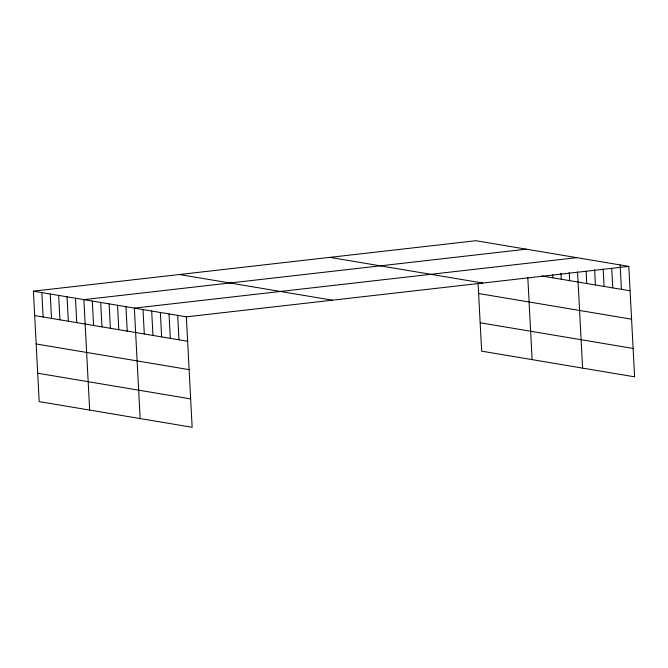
<?xml version="1.0" encoding="UTF-8"?>
<svg xmlns="http://www.w3.org/2000/svg" width="668" height="668" viewBox="0 0 668 668"><rect width="100%" height="100%" fill="white"/><g stroke="black" fill="none" stroke-linecap="round" stroke-linejoin="round"><path stroke-width="1" d="M33.4 291.164L186.355 316.841L192.15 427.286L39.187 401.61L33.4 291.164L475.85 240.714L628.813 266.39L634.6 376.835L481.645 351.159L478.088 283.374M526.334 249.189L83.876 299.64L89.662 410.085M576.81 257.664L134.351 308.115L140.138 418.552M186.355 316.841L628.813 266.39M541.631 275.951L630.091 290.797M329.842 257.364L482.805 283.04M478.622 293.519L631.577 319.195M480.15 322.769L633.114 348.445M179.408 274.515L332.372 300.191M34.678 315.58L187.641 341.256M36.164 343.97L189.127 369.646M37.7 373.22L190.656 398.896M620.146 264.937L621.424 289.344M611.746 268.569L612.756 287.891M603.179 269.146L604.089 286.438M594.62 269.722L595.422 284.977M586.112 271.325L586.755 283.524M577.553 271.901L582.596 368.101M569.245 272.519L569.67 280.66M560.936 273.145L561.262 279.249M552.686 274.782L552.845 277.838M527.82 277.654L532.12 359.635M177.688 315.388L178.974 339.795M169.021 313.935L170.298 338.342M160.353 312.474L161.631 336.889M151.686 311.021L152.964 335.436M143.019 309.568L144.296 333.975M125.943 306.704L127.221 331.111M117.526 305.293L118.804 329.7M109.118 303.873L110.395 328.289M100.701 302.462L101.979 326.877M92.293 301.051L93.57 325.458M75.467 298.229L76.745 322.636M67.05 296.817L68.328 321.224M58.642 295.406L59.92 319.813M50.225 293.995L51.503 318.402M41.817 292.576L43.094 316.991"/></g></svg>
